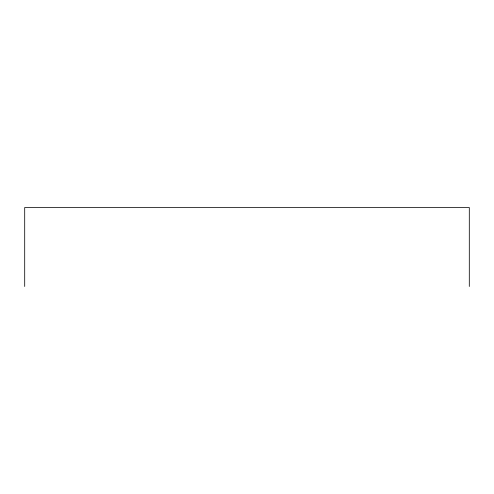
<?xml version="1.0" encoding="UTF-8"?>
<svg xmlns="http://www.w3.org/2000/svg" width="494" height="494" viewBox="0 0 494 494"><rect width="100%" height="100%" fill="white"/><g stroke="black" fill="none" stroke-linecap="round" stroke-linejoin="round"><path stroke-width="0.74" d="M469.3 286.483L469.3 207.517L24.7 207.517L24.7 286.483"/></g></svg>
